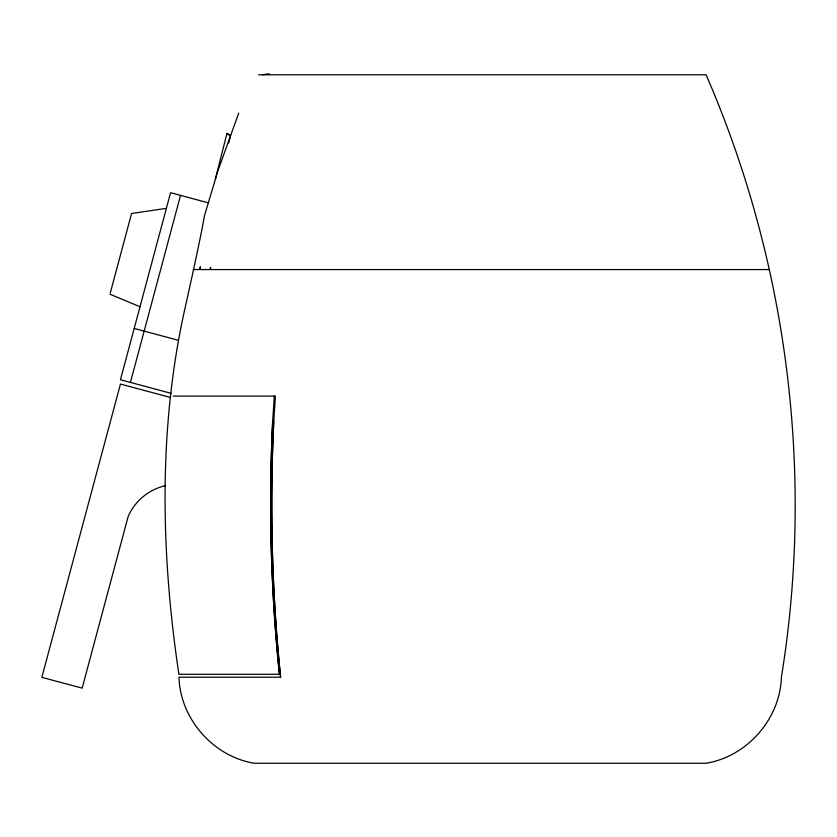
<?xml version="1.0" encoding="UTF-8"?>
<svg xmlns="http://www.w3.org/2000/svg" width="837" height="837" viewBox="0 0 837 837"><rect width="100%" height="100%" fill="white"/><g stroke="black" fill="none" stroke-linecap="round" stroke-linejoin="round"><path stroke-width="1.26" d="M238.702 113.131L217.955 170.664L204.573 215.391C198.526 248.181 191.087 280.677 183.91 313.226C158.203 431.536 161.081 555.025 178.888 674.287L279.443 674.287A1064.999 675.386 -90 0 1 272.674 421.377L274.295 396.131M258.654 74.786L706.083 74.786C787.899 263.027 814.338 474.61 781.392 677.196C780.157 718.847 747.211 756.512 706.083 763.25L254.281 763.25C213.153 756.512 180.206 718.847 178.982 677.196L280.594 677.196A1076.309 682.553 -90 0 1 273.751 421.607L275.394 396.089L173.228 396.089M215.339 179.108L226.963 133.449L230.593 135.542L228.71 142.949M226.963 133.449L229.61 135.28M110.296 292.94L131.576 213.498L166.364 208.361M130.415 382.425L180.53 195.387M262.724 74.734L269.054 73.75M193.201 269.566L199.708 269.566L200.42 266.595A3.4 1.046 -75.3 0 0 200.294 269.566L209.857 269.566A3.997 1.224 -75.3 0 0 210.725 267.327L210.223 269.566L769.465 269.566M208.329 202.836L170.56 192.719L120.444 379.747L171.177 393.348M134.192 328.439L177.904 340.157M170.643 397.502L120.444 384.057L41.85 677.353L82.162 688.15L128.239 516.209A53.913 53.913 0 0 1 165.559 485.648M109.95 294.205L139.999 306.75M280.594 677.196A1076.309 682.553 90 0 1 273.751 421.607M279.443 674.287A1064.999 675.386 90 0 1 272.674 421.377"/></g></svg>
